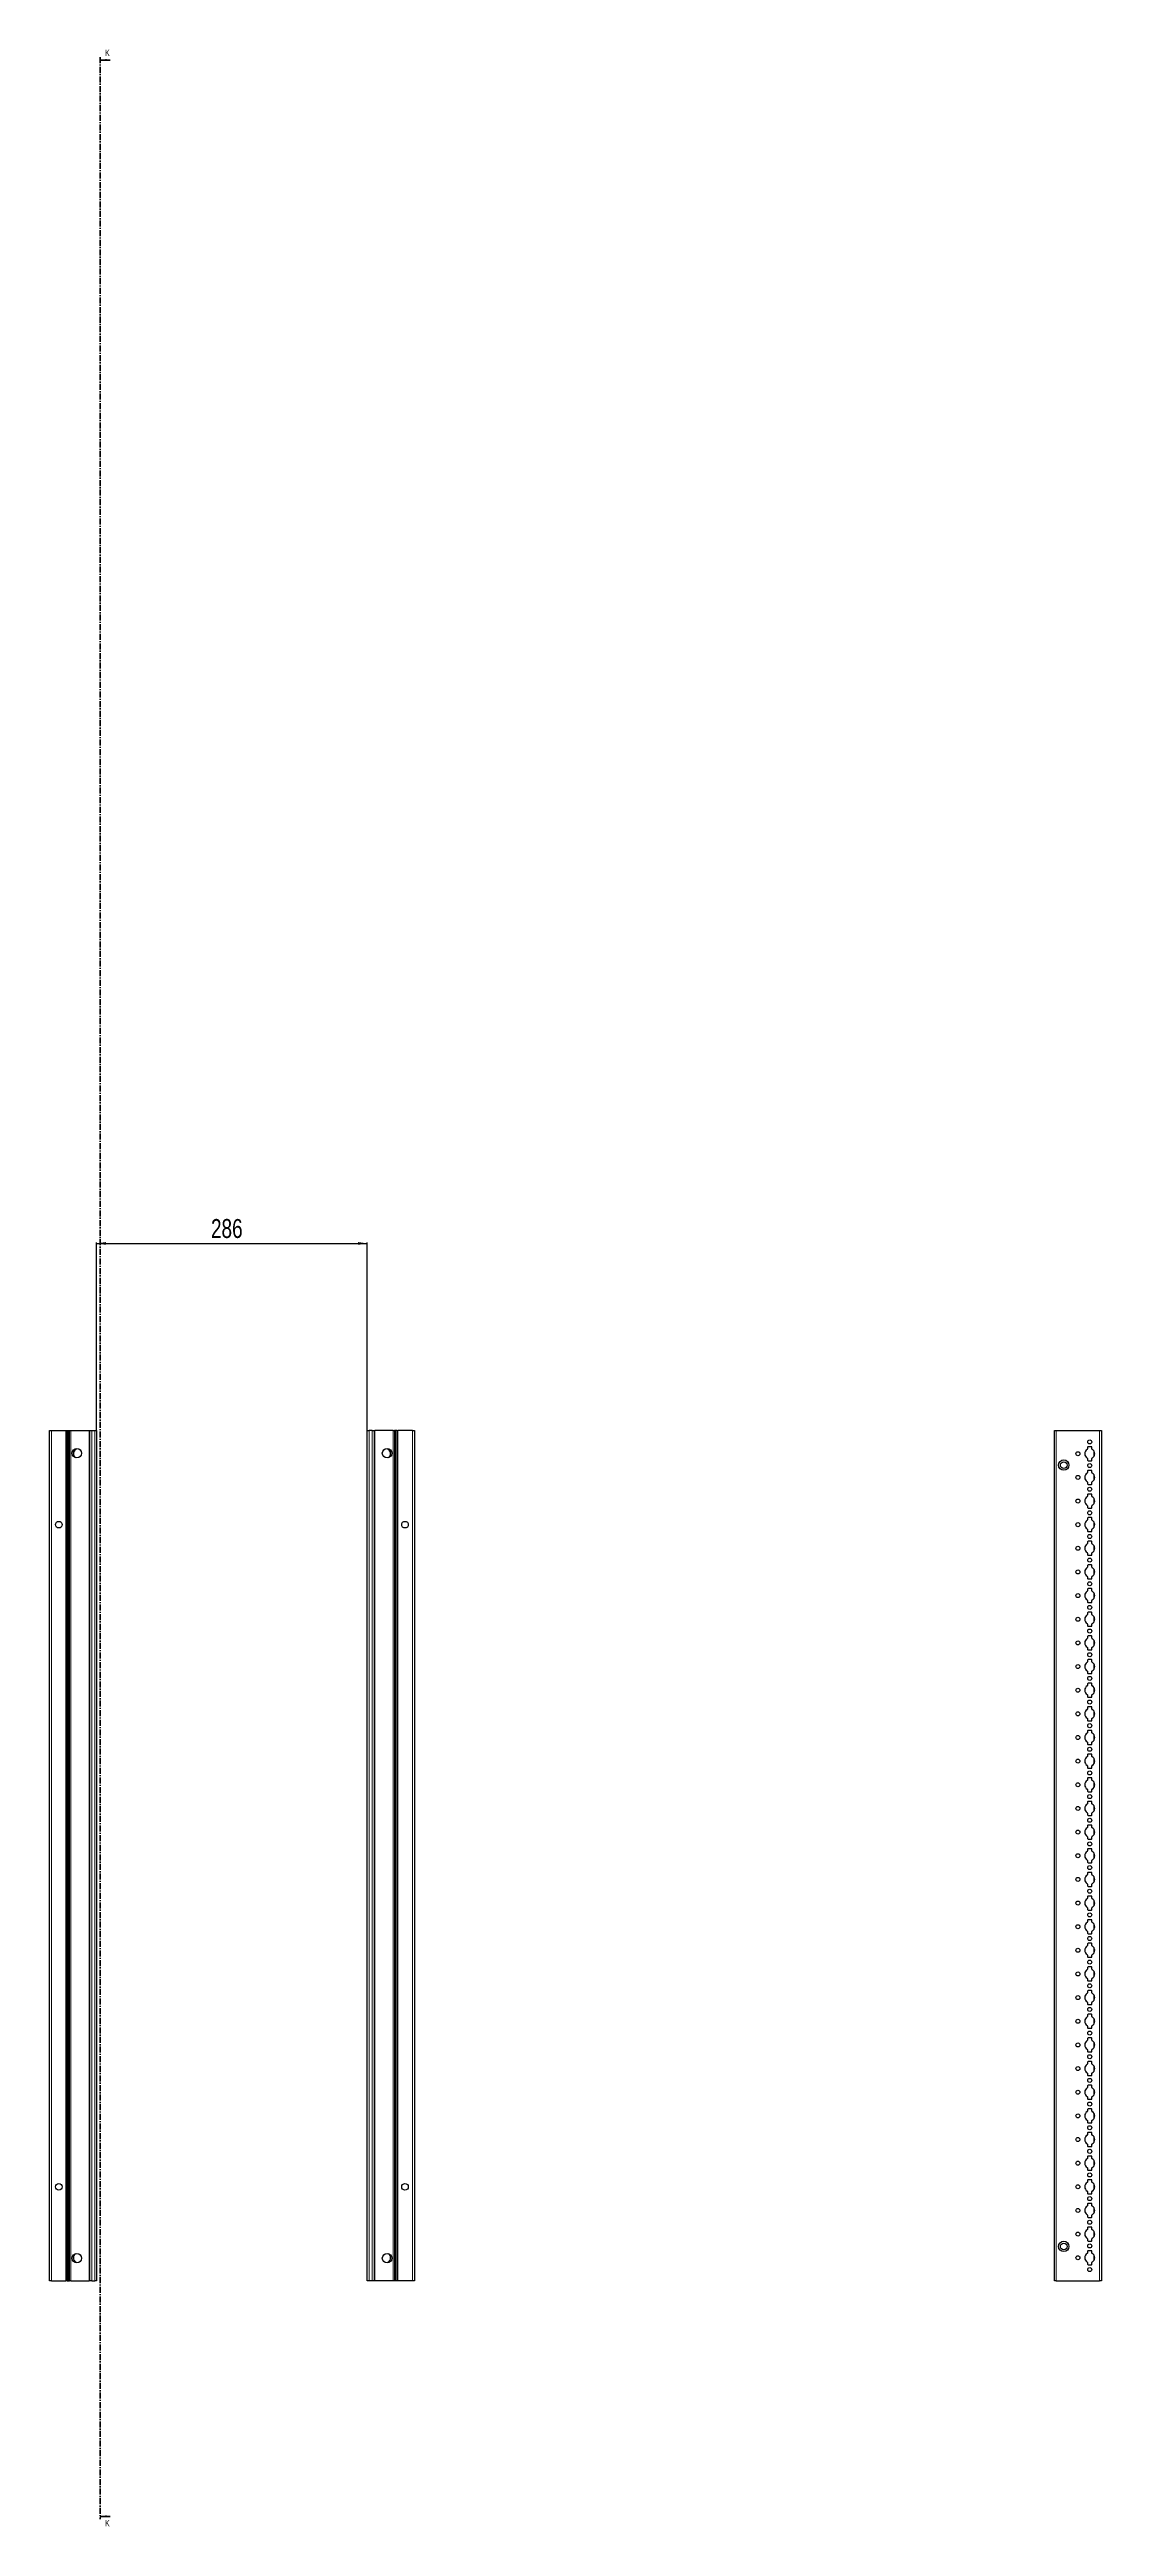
# Model space of a CAD drawing. Header units: millimetres. Extents: x -199 to 4801, y -1647 to 1507.
# Drawn here: x 2140 to 3252, y -1111 to 1507 of the extents above; entities that cross this region are included whole.
import ezdxf

# ---------------------------------------------------------------- set-up
doc = ezdxf.new("R2010")
doc.units = ezdxf.units.MM
doc.linetypes.add('CENTER', pattern=[10.16, 6.35, -1.27, 1.27, -1.27])
doc.layers.add('FORMAT', color=7, linetype='Continuous')
doc.styles.add('SLDTEXTSTYLE0', font='TXT', dxfattribs={"width": 0.75})
doc.dimstyles.new('SLDDIMSTYLE0', dxfattribs={"dimtxt": 20, "dimasz": 10, "dimexe": 0, "dimexo": 0.0625, "dimgap": 5, "dimtad": 2, "dimdec": 1, "dimrnd": 1e-09, "dimzin": 12, "dimdsep": 46, "dimtxsty": 'SLDTEXTSTYLE0', "dimsah": 1, "dimcen": 0.09, "dimadec": 0, "dimazin": 3, "dimtfac": 1, "dimtofl": 0, "dimtmove": 0, "dimatfit": 3, "dimfxl": 0, "dimfrac": 2, "dimtolj": 1, "dimtzin": 12, "dimarcsym": 0})

# ---------------------------------------------------------------- blocks, each defined once
blk = doc.blocks.new('_D_4')
at = {"layer": 'FORMAT'}
for p, q in [((2190, 47.2), (2190, 246)), ((2190, 245), (2476, 245)), ((2476, 47.2), (2476, 246))]:
    blk.add_line(p, q, dxfattribs=at)
for points in [[(2190, 245), (2200, 243.5), (2200, 246.5)], [(2476, 245), (2466, 246.5), (2466, 243.5)]]:
    blk.add_solid(points, dxfattribs=at)
at = {"layer": 'FORMAT', "insert": (2310.8, 270.8), "char_height": 20, "attachment_point": 1, "style": 'SLDTEXTSTYLE0'}
blk.add_mtext('286', dxfattribs=at)

msp = doc.modelspace()

# ---------------------------------------------------------------- linework, layer by layer
at = {"color": 7, "linetype": 'CENTER', "lineweight": 35}
msp.add_line((2193.73, 1499.09), (2193.73, -1103.67), dxfattribs=at)
at = {"color": 7, "linetype": 'Continuous', "lineweight": 35}
for p, q in [((2204.37, 1496.09), (2193.73, 1496.09)), ((2204.37, -1100.67), (2193.73, -1100.67))]:
    msp.add_line(p, q, dxfattribs=at)
at = {"color": 7, "linetype": 'Continuous', "lineweight": 25}
for p, q in [((2140.3, -851.79), (2140.3, 47.21)), ((2140.3, 47.21), (2142.3, 47.21)), ((2142.3, 47.21), (2157.65, 47.21)), ((2157.65, 47.21), (2158.3, 47.21)), ((2158.3, 23.46), (2158.3, 47.21)), ((2158.3, 47.21), (2158.88, 47.21)), ((2158.88, 47.21), (2160.09, 47.21)), ((2160.09, 47.21), (2160.09, -851.79)), ((2160.09, 47.21), (2160.12, 47.21)), ((2160.12, 47.21), (2160.12, -851.79)), ((2160.12, 47.21), (2161.33, 47.21)), ((2161.33, 47.21), (2162.74, 47.21)), ((2162.74, 47.21), (2182.15, 47.21)), ((2168.35, 27.73), (2168.35, 28.14)), ((2182.15, 47.21), (2182.8, 47.21)), ((2182.8, -851.79), (2182.8, 47.21)), ((2182.8, 47.21), (2184.8, 47.21)), ((2184.8, 47.21), (2188, 47.21)), ((2188, 47.21), (2190, 47.21)), ((2190, 47.21), (2190, -851.79)), ((2476, -851.79), (2476, 47.21)), ((2476, 47.21), (2478, 47.21)), ((2481.2, 47.21), (2478, 47.21)), ((2481.2, 47.21), (2483.2, 47.21)), ((2483.2, 47.21), (2483.2, -851.79)), ((2483.2, 47.21), (2483.85, 47.21)), ((2503.25, 47.21), (2483.85, 47.21)), ((2497.65, 28.14), (2497.65, 27.73)), ((2503.25, 47.21), (2504.66, 47.21)), ((2505.87, 47.21), (2504.66, 47.21)), ((2505.87, -851.79), (2505.87, 47.21)), ((2505.9, 47.21), (2505.87, 47.21)), ((2505.9, -851.79), (2505.9, 47.21)), ((2507.11, 47.21), (2505.9, 47.21)), ((2507.11, 47.21), (2507.7, 47.21)), ((2507.7, 47.21), (2507.7, 23.46)), ((2507.7, 47.21), (2508.35, 47.21)), ((2523.7, 47.21), (2508.35, 47.21)), ((2523.7, 47.21), (2525.7, 47.21)), ((2525.7, 47.21), (2525.7, -851.79)), ((3201.89, -851.79), (3201.89, 47.21)), ((3201.89, 47.21), (3203.89, 47.21)), ((3203.89, 47.21), (3249.59, 47.21)), ((3236.94, 29.61), (3236.94, 27.73)), ((3241.04, 30.11), (3237.44, 30.11)), ((3241.54, 27.73), (3241.54, 29.61)), ((3249.59, 47.21), (3251.59, 47.21)), ((3251.59, 47.21), (3251.59, -851.79)), ((2158.36, 23.35), (2158.3, 23.46)), ((2158.3, 23.46), (2158.3, 21.96)), ((2158.3, 21.96), (2158.36, 22.06)), ((2158.3, -26.54), (2158.3, 21.96)), ((2158.36, 22.06), (2158.36, 23.35)), ((2507.7, 23.46), (2507.63, 23.35)), ((2507.63, 23.35), (2507.63, 22.06)), ((2507.63, 22.06), (2507.7, 21.96)), ((2507.7, 21.96), (2507.7, 23.46)), ((2507.7, 21.96), (2507.7, -26.54)), ((3236.94, 17.68), (3236.94, 15.81)), ((3236.94, 4.61), (3236.94, 2.73)), ((3237.44, 15.31), (3241.04, 15.31)), ((3241.04, 5.11), (3237.44, 5.11)), ((3241.54, 15.81), (3241.54, 17.68)), ((3241.54, 2.73), (3241.54, 4.61)), ((3236.94, -7.32), (3236.94, -9.19)), ((3236.94, -20.39), (3236.94, -22.27)), ((3237.44, -9.69), (3241.04, -9.69)), ((3241.04, -19.89), (3237.44, -19.89)), ((3241.54, -9.19), (3241.54, -7.32)), ((3241.54, -22.27), (3241.54, -20.39)), ((2158.36, -26.65), (2158.3, -26.54)), ((2158.3, -26.54), (2158.3, -28.04)), ((2158.3, -28.04), (2158.36, -27.94)), ((2158.3, -76.54), (2158.3, -28.04)), ((2158.36, -27.94), (2158.36, -26.65)), ((2507.7, -26.54), (2507.63, -26.65)), ((2507.63, -26.65), (2507.63, -27.94)), ((2507.63, -27.94), (2507.7, -28.04)), ((2507.7, -28.04), (2507.7, -26.54)), ((2507.7, -28.04), (2507.7, -76.54)), ((3236.94, -32.32), (3236.94, -34.19)), ((3236.94, -45.39), (3236.94, -47.27)), ((3237.44, -34.69), (3241.04, -34.69)), ((3241.04, -44.89), (3237.44, -44.89)), ((3241.54, -34.19), (3241.54, -32.32)), ((3241.54, -47.27), (3241.54, -45.39)), ((2158.36, -76.65), (2158.3, -76.54)), ((2158.3, -76.54), (2158.3, -78.04)), ((2158.3, -78.04), (2158.36, -77.94)), ((2158.3, -126.54), (2158.3, -78.04)), ((2158.36, -77.94), (2158.36, -76.65)), ((2507.7, -76.54), (2507.63, -76.65)), ((2507.63, -76.65), (2507.63, -77.94)), ((2507.63, -77.94), (2507.7, -78.04)), ((2507.7, -78.04), (2507.7, -76.54)), ((2507.7, -78.04), (2507.7, -126.54)), ((3236.94, -57.32), (3236.94, -59.19)), ((3236.94, -70.39), (3236.94, -72.27)), ((3237.44, -59.69), (3241.04, -59.69)), ((3241.04, -69.89), (3237.44, -69.89)), ((3241.54, -59.19), (3241.54, -57.32)), ((3241.54, -72.27), (3241.54, -70.39)), ((3236.94, -82.32), (3236.94, -84.19)), ((3236.94, -95.39), (3236.94, -97.27)), ((3237.44, -84.69), (3241.04, -84.69)), ((3241.04, -94.89), (3237.44, -94.89)), ((3241.54, -84.19), (3241.54, -82.32)), ((3241.54, -97.27), (3241.54, -95.39)), ((2158.36, -126.65), (2158.3, -126.54)), ((2158.3, -126.54), (2158.3, -128.04)), ((2158.3, -128.04), (2158.36, -127.94)), ((2158.3, -176.54), (2158.3, -128.04)), ((2158.36, -127.94), (2158.36, -126.65)), ((2507.7, -126.54), (2507.63, -126.65)), ((2507.63, -126.65), (2507.63, -127.94)), ((2507.63, -127.94), (2507.7, -128.04)), ((2507.7, -128.04), (2507.7, -126.54)), ((2507.7, -128.04), (2507.7, -176.54)), ((3236.94, -107.32), (3236.94, -109.19)), ((3236.94, -120.39), (3236.94, -122.27)), ((3237.44, -109.69), (3241.04, -109.69)), ((3241.04, -119.89), (3237.44, -119.89)), ((3241.54, -109.19), (3241.54, -107.32)), ((3241.54, -122.27), (3241.54, -120.39)), ((3236.94, -132.32), (3236.94, -134.19)), ((3236.94, -145.39), (3236.94, -147.27)), ((3237.44, -134.69), (3241.04, -134.69)), ((3241.04, -144.89), (3237.44, -144.89)), ((3241.54, -134.19), (3241.54, -132.32)), ((3241.54, -147.27), (3241.54, -145.39)), ((2158.36, -176.65), (2158.3, -176.54)), ((2158.3, -176.54), (2158.3, -178.04)), ((2158.3, -178.04), (2158.36, -177.94)), ((2158.3, -226.54), (2158.3, -178.04)), ((2158.36, -177.94), (2158.36, -176.65)), ((2507.7, -176.54), (2507.63, -176.65)), ((2507.63, -176.65), (2507.63, -177.94)), ((2507.63, -177.94), (2507.7, -178.04)), ((2507.7, -178.04), (2507.7, -176.54)), ((2507.7, -178.04), (2507.7, -226.54)), ((3236.94, -157.32), (3236.94, -159.19)), ((3236.94, -170.39), (3236.94, -172.27)), ((3236.94, -182.32), (3236.94, -184.19)), ((3237.44, -159.69), (3241.04, -159.69)), ((3241.04, -169.89), (3237.44, -169.89)), ((3241.54, -159.19), (3241.54, -157.32)), ((3241.54, -172.27), (3241.54, -170.39)), ((3241.54, -184.19), (3241.54, -182.32)), ((3236.94, -195.39), (3236.94, -197.27)), ((3236.94, -207.32), (3236.94, -209.19)), ((3237.44, -184.69), (3241.04, -184.69)), ((3241.04, -194.89), (3237.44, -194.89)), ((3241.54, -197.27), (3241.54, -195.39)), ((3241.54, -209.19), (3241.54, -207.32)), ((2158.36, -226.65), (2158.3, -226.54)), ((2158.3, -226.54), (2158.3, -228.04)), ((2158.3, -228.04), (2158.36, -227.94)), ((2158.3, -276.54), (2158.3, -228.04)), ((2158.36, -227.94), (2158.36, -226.65)), ((2507.7, -226.54), (2507.63, -226.65)), ((2507.63, -226.65), (2507.63, -227.94)), ((2507.63, -227.94), (2507.7, -228.04)), ((2507.7, -228.04), (2507.7, -226.54)), ((2507.7, -228.04), (2507.7, -276.54)), ((3236.94, -220.39), (3236.94, -222.27)), ((3236.94, -232.32), (3236.94, -234.19)), ((3237.44, -209.69), (3241.04, -209.69)), ((3241.04, -219.89), (3237.44, -219.89)), ((3237.44, -234.69), (3241.04, -234.69)), ((3241.54, -222.27), (3241.54, -220.39)), ((3241.54, -234.19), (3241.54, -232.32)), ((3236.94, -245.39), (3236.94, -247.27)), ((3236.94, -257.32), (3236.94, -259.19)), ((3241.04, -244.89), (3237.44, -244.89)), ((3237.44, -259.69), (3241.04, -259.69)), ((3241.54, -247.27), (3241.54, -245.39)), ((3241.54, -259.19), (3241.54, -257.32)), ((2158.36, -276.65), (2158.3, -276.54)), ((2158.3, -276.54), (2158.3, -278.04)), ((2158.3, -278.04), (2158.36, -277.94)), ((2158.3, -326.54), (2158.3, -278.04)), ((2158.36, -277.94), (2158.36, -276.65)), ((2507.7, -276.54), (2507.63, -276.65)), ((2507.63, -276.65), (2507.63, -277.94)), ((2507.63, -277.94), (2507.7, -278.04)), ((2507.7, -278.04), (2507.7, -276.54)), ((2507.7, -278.04), (2507.7, -326.54)), ((3236.94, -270.39), (3236.94, -272.27)), ((3236.94, -282.32), (3236.94, -284.19)), ((3241.04, -269.89), (3237.44, -269.89)), ((3237.44, -284.69), (3241.04, -284.69)), ((3241.54, -272.27), (3241.54, -270.39)), ((3241.54, -284.19), (3241.54, -282.32)), ((3236.94, -295.39), (3236.94, -297.27)), ((3236.94, -307.32), (3236.94, -309.19)), ((3241.04, -294.89), (3237.44, -294.89)), ((3237.44, -309.69), (3241.04, -309.69)), ((3241.54, -297.27), (3241.54, -295.39)), ((3241.54, -309.19), (3241.54, -307.32)), ((2158.36, -326.65), (2158.3, -326.54)), ((2158.3, -326.54), (2158.3, -328.04)), ((2158.3, -328.04), (2158.36, -327.94)), ((2158.3, -376.54), (2158.3, -328.04)), ((2158.36, -327.94), (2158.36, -326.65)), ((2507.7, -326.54), (2507.63, -326.65)), ((2507.63, -326.65), (2507.63, -327.94)), ((2507.63, -327.94), (2507.7, -328.04)), ((2507.7, -328.04), (2507.7, -326.54)), ((2507.7, -328.04), (2507.7, -376.54)), ((3236.94, -320.39), (3236.94, -322.27)), ((3236.94, -332.32), (3236.94, -334.19)), ((3241.04, -319.89), (3237.44, -319.89)), ((3237.44, -334.69), (3241.04, -334.69)), ((3241.54, -322.27), (3241.54, -320.39)), ((3241.54, -334.19), (3241.54, -332.32)), ((3236.94, -345.39), (3236.94, -347.27)), ((3236.94, -357.32), (3236.94, -359.19)), ((3241.04, -344.89), (3237.44, -344.89)), ((3237.44, -359.69), (3241.04, -359.69)), ((3241.54, -347.27), (3241.54, -345.39)), ((3241.54, -359.19), (3241.54, -357.32)), ((2158.36, -376.65), (2158.3, -376.54)), ((2158.3, -376.54), (2158.3, -378.04)), ((2158.3, -378.04), (2158.36, -377.94)), ((2158.3, -426.54), (2158.3, -378.04)), ((2158.36, -377.94), (2158.36, -376.65)), ((2507.7, -376.54), (2507.63, -376.65)), ((2507.63, -376.65), (2507.63, -377.94)), ((2507.63, -377.94), (2507.7, -378.04)), ((2507.7, -378.04), (2507.7, -376.54)), ((2507.7, -378.04), (2507.7, -426.54)), ((3236.94, -370.39), (3236.94, -372.27)), ((3236.94, -382.32), (3236.94, -384.19)), ((3241.04, -369.89), (3237.44, -369.89)), ((3237.44, -384.69), (3241.04, -384.69)), ((3241.54, -372.27), (3241.54, -370.39)), ((3241.54, -384.19), (3241.54, -382.32)), ((3236.94, -395.39), (3236.94, -397.27)), ((3236.94, -407.32), (3236.94, -409.19)), ((3241.04, -394.89), (3237.44, -394.89)), ((3237.44, -409.69), (3241.04, -409.69)), ((3241.54, -397.27), (3241.54, -395.39)), ((3241.54, -409.19), (3241.54, -407.32)), ((2158.36, -426.65), (2158.3, -426.54)), ((2158.3, -426.54), (2158.3, -428.04)), ((2158.3, -428.04), (2158.36, -427.94)), ((2158.3, -476.54), (2158.3, -428.04)), ((2158.36, -427.94), (2158.36, -426.65)), ((2507.7, -426.54), (2507.63, -426.65)), ((2507.63, -426.65), (2507.63, -427.94)), ((2507.63, -427.94), (2507.7, -428.04)), ((2507.7, -428.04), (2507.7, -426.54)), ((2507.7, -428.04), (2507.7, -476.54)), ((3236.94, -420.39), (3236.94, -422.27)), ((3236.94, -432.32), (3236.94, -434.19)), ((3241.04, -419.89), (3237.44, -419.89)), ((3237.44, -434.69), (3241.04, -434.69)), ((3241.04, -444.89), (3237.44, -444.89)), ((3241.54, -422.27), (3241.54, -420.39)), ((3241.54, -434.19), (3241.54, -432.32)), ((3236.94, -445.39), (3236.94, -447.27)), ((3236.94, -457.32), (3236.94, -459.19)), ((3236.94, -470.39), (3236.94, -472.27)), ((3237.44, -459.69), (3241.04, -459.69)), ((3241.04, -469.89), (3237.44, -469.89)), ((3241.54, -447.27), (3241.54, -445.39)), ((3241.54, -459.19), (3241.54, -457.32)), ((3241.54, -472.27), (3241.54, -470.39)), ((2158.36, -476.65), (2158.3, -476.54)), ((2158.3, -476.54), (2158.3, -478.04)), ((2158.3, -478.04), (2158.36, -477.94)), ((2158.3, -526.54), (2158.3, -478.04)), ((2158.36, -477.94), (2158.36, -476.65)), ((2507.7, -476.54), (2507.63, -476.65)), ((2507.63, -476.65), (2507.63, -477.94)), ((2507.63, -477.94), (2507.7, -478.04)), ((2507.7, -478.04), (2507.7, -476.54)), ((2507.7, -478.04), (2507.7, -526.54)), ((3236.94, -482.32), (3236.94, -484.19)), ((3236.94, -495.39), (3236.94, -497.27)), ((3237.44, -484.69), (3241.04, -484.69)), ((3241.04, -494.89), (3237.44, -494.89)), ((3241.54, -484.19), (3241.54, -482.32)), ((3241.54, -497.27), (3241.54, -495.39)), ((3236.94, -507.32), (3236.94, -509.19)), ((3236.94, -520.39), (3236.94, -522.27)), ((3237.44, -509.69), (3241.04, -509.69)), ((3241.04, -519.89), (3237.44, -519.89)), ((3241.54, -509.19), (3241.54, -507.32)), ((3241.54, -522.27), (3241.54, -520.39)), ((2158.36, -526.65), (2158.3, -526.54)), ((2158.3, -526.54), (2158.3, -528.04)), ((2158.3, -528.04), (2158.36, -527.94)), ((2158.3, -576.54), (2158.3, -528.04)), ((2158.36, -527.94), (2158.36, -526.65)), ((2507.7, -526.54), (2507.63, -526.65)), ((2507.63, -526.65), (2507.63, -527.94)), ((2507.63, -527.94), (2507.7, -528.04)), ((2507.7, -528.04), (2507.7, -526.54)), ((2507.7, -528.04), (2507.7, -576.54)), ((3236.94, -532.32), (3236.94, -534.19)), ((3236.94, -545.39), (3236.94, -547.27)), ((3237.44, -534.69), (3241.04, -534.69)), ((3241.04, -544.89), (3237.44, -544.89)), ((3241.54, -534.19), (3241.54, -532.32)), ((3241.54, -547.27), (3241.54, -545.39)), ((3236.94, -557.32), (3236.94, -559.19)), ((3236.94, -570.39), (3236.94, -572.27)), ((3237.44, -559.69), (3241.04, -559.69)), ((3241.04, -569.89), (3237.44, -569.89)), ((3241.54, -559.19), (3241.54, -557.32)), ((3241.54, -572.27), (3241.54, -570.39)), ((2158.36, -576.65), (2158.3, -576.54)), ((2158.3, -576.54), (2158.3, -578.04)), ((2158.3, -578.04), (2158.36, -577.94)), ((2158.3, -626.54), (2158.3, -578.04)), ((2158.36, -577.94), (2158.36, -576.65)), ((2507.7, -576.54), (2507.63, -576.65)), ((2507.63, -576.65), (2507.63, -577.94)), ((2507.63, -577.94), (2507.7, -578.04)), ((2507.7, -578.04), (2507.7, -576.54)), ((2507.7, -578.04), (2507.7, -626.54)), ((3236.94, -582.32), (3236.94, -584.19)), ((3236.94, -595.39), (3236.94, -597.27)), ((3237.44, -584.69), (3241.04, -584.69)), ((3241.04, -594.89), (3237.44, -594.89)), ((3241.54, -584.19), (3241.54, -582.32)), ((3241.54, -597.27), (3241.54, -595.39)), ((2158.36, -626.65), (2158.3, -626.54)), ((2158.3, -626.54), (2158.3, -628.04)), ((2158.3, -628.04), (2158.36, -627.94)), ((2158.3, -676.54), (2158.3, -628.04)), ((2158.36, -627.94), (2158.36, -626.65)), ((2507.7, -626.54), (2507.63, -626.65)), ((2507.63, -626.65), (2507.63, -627.94)), ((2507.63, -627.94), (2507.7, -628.04)), ((2507.7, -628.04), (2507.7, -626.54)), ((2507.7, -628.04), (2507.7, -676.54)), ((3236.94, -607.32), (3236.94, -609.19)), ((3236.94, -620.39), (3236.94, -622.27)), ((3237.44, -609.69), (3241.04, -609.69)), ((3241.04, -619.89), (3237.44, -619.89)), ((3241.54, -609.19), (3241.54, -607.32)), ((3241.54, -622.27), (3241.54, -620.39)), ((3236.94, -632.32), (3236.94, -634.19)), ((3236.94, -645.39), (3236.94, -647.27)), ((3237.44, -634.69), (3241.04, -634.69)), ((3241.04, -644.89), (3237.44, -644.89)), ((3241.54, -634.19), (3241.54, -632.32)), ((3241.54, -647.27), (3241.54, -645.39)), ((2158.36, -676.65), (2158.3, -676.54)), ((2158.3, -676.54), (2158.3, -678.04)), ((2158.3, -678.04), (2158.36, -677.94)), ((2158.3, -726.54), (2158.3, -678.04)), ((2158.36, -677.94), (2158.36, -676.65)), ((2507.7, -676.54), (2507.63, -676.65)), ((2507.63, -676.65), (2507.63, -677.94)), ((2507.63, -677.94), (2507.7, -678.04)), ((2507.7, -678.04), (2507.7, -676.54)), ((2507.7, -678.04), (2507.7, -726.54)), ((3236.94, -657.32), (3236.94, -659.19)), ((3236.94, -670.39), (3236.94, -672.27)), ((3237.44, -659.69), (3241.04, -659.69)), ((3241.04, -669.89), (3237.44, -669.89)), ((3241.54, -659.19), (3241.54, -657.32)), ((3241.54, -672.27), (3241.54, -670.39)), ((3236.94, -682.32), (3236.94, -684.19)), ((3236.94, -695.39), (3236.94, -697.27)), ((3237.44, -684.69), (3241.04, -684.69)), ((3241.04, -694.89), (3237.44, -694.89)), ((3241.54, -684.19), (3241.54, -682.32)), ((3241.54, -697.27), (3241.54, -695.39)), ((2158.36, -726.65), (2158.3, -726.54)), ((2158.3, -726.54), (2158.3, -728.04)), ((2158.3, -728.04), (2158.36, -727.94)), ((2158.3, -776.54), (2158.3, -728.04)), ((2158.36, -727.94), (2158.36, -726.65)), ((2507.7, -726.54), (2507.63, -726.65)), ((2507.63, -726.65), (2507.63, -727.94)), ((2507.63, -727.94), (2507.7, -728.04)), ((2507.7, -728.04), (2507.7, -726.54)), ((2507.7, -728.04), (2507.7, -776.54)), ((3236.94, -707.32), (3236.94, -709.19)), ((3236.94, -720.39), (3236.94, -722.27)), ((3236.94, -732.32), (3236.94, -734.19)), ((3237.44, -709.69), (3241.04, -709.69)), ((3241.04, -719.89), (3237.44, -719.89)), ((3241.54, -709.19), (3241.54, -707.32)), ((3241.54, -722.27), (3241.54, -720.39)), ((3241.54, -734.19), (3241.54, -732.32)), ((3236.94, -745.39), (3236.94, -747.27)), ((3236.94, -757.32), (3236.94, -759.19)), ((3237.44, -734.69), (3241.04, -734.69)), ((3241.04, -744.89), (3237.44, -744.89)), ((3241.54, -747.27), (3241.54, -745.39)), ((3241.54, -759.19), (3241.54, -757.32)), ((2158.36, -776.65), (2158.3, -776.54)), ((2158.3, -776.54), (2158.3, -778.04)), ((2158.3, -778.04), (2158.36, -777.94)), ((2158.3, -826.54), (2158.3, -778.04)), ((2158.36, -777.94), (2158.36, -776.65)), ((2507.7, -776.54), (2507.63, -776.65)), ((2507.63, -776.65), (2507.63, -777.94)), ((2507.63, -777.94), (2507.7, -778.04)), ((2507.7, -778.04), (2507.7, -776.54)), ((2507.7, -778.04), (2507.7, -826.54)), ((3236.94, -770.39), (3236.94, -772.27)), ((3236.94, -782.32), (3236.94, -784.19)), ((3237.44, -759.69), (3241.04, -759.69)), ((3241.04, -769.89), (3237.44, -769.89)), ((3237.44, -784.69), (3241.04, -784.69)), ((3241.54, -772.27), (3241.54, -770.39)), ((3241.54, -784.19), (3241.54, -782.32)), ((3236.94, -795.39), (3236.94, -797.27)), ((3236.94, -807.32), (3236.94, -809.19)), ((3241.04, -794.89), (3237.44, -794.89)), ((3237.44, -809.69), (3241.04, -809.69)), ((3241.54, -797.27), (3241.54, -795.39)), ((3241.54, -809.19), (3241.54, -807.32)), ((2158.36, -826.65), (2158.3, -826.54)), ((2158.3, -826.54), (2158.3, -828.04)), ((2158.3, -828.04), (2158.36, -827.94)), ((2158.3, -851.79), (2158.3, -828.04)), ((2158.36, -827.94), (2158.36, -826.65)), ((2168.35, -832.73), (2168.35, -832.32)), ((2497.65, -832.32), (2497.65, -832.73)), ((2507.7, -826.54), (2507.63, -826.65)), ((2507.63, -826.65), (2507.63, -827.94)), ((2507.63, -827.94), (2507.7, -828.04)), ((2507.7, -828.04), (2507.7, -826.54)), ((2507.7, -828.04), (2507.7, -851.79)), ((3236.94, -820.39), (3236.94, -822.27)), ((3236.94, -832.32), (3236.94, -834.19)), ((3241.04, -819.89), (3237.44, -819.89)), ((3237.44, -834.69), (3241.04, -834.69)), ((3241.54, -822.27), (3241.54, -820.39)), ((3241.54, -834.19), (3241.54, -832.32)), ((2142.3, -851.79), (2140.3, -851.79)), ((2142.3, -851.79), (2157.65, -851.79)), ((2158.3, -851.79), (2157.65, -851.79)), ((2158.88, -851.79), (2158.3, -851.79)), ((2158.88, -851.79), (2160.09, -851.79)), ((2160.09, -851.79), (2160.12, -851.79)), ((2160.12, -851.79), (2161.33, -851.79)), ((2162.74, -851.79), (2161.33, -851.79)), ((2162.74, -851.79), (2182.15, -851.79)), ((2182.8, -851.79), (2182.15, -851.79)), ((2184.8, -851.79), (2182.8, -851.79)), ((2184.8, -851.79), (2188, -851.79)), ((2190, -851.79), (2188, -851.79)), ((2478, -851.79), (2476, -851.79)), ((2481.2, -851.79), (2478, -851.79)), ((2483.2, -851.79), (2481.2, -851.79)), ((2483.85, -851.79), (2483.2, -851.79)), ((2503.25, -851.79), (2483.85, -851.79)), ((2504.66, -851.79), (2503.25, -851.79)), ((2505.87, -851.79), (2504.66, -851.79)), ((2505.9, -851.79), (2505.87, -851.79)), ((2507.11, -851.79), (2505.9, -851.79)), ((2507.7, -851.79), (2507.11, -851.79)), ((2508.35, -851.79), (2507.7, -851.79)), ((2523.7, -851.79), (2508.35, -851.79)), ((2525.7, -851.79), (2523.7, -851.79)), ((3203.89, -851.79), (3201.89, -851.79)), ((3203.89, -851.79), (3249.59, -851.79)), ((3251.59, -851.79), (3249.59, -851.79))]:
    msp.add_line(p, q, dxfattribs=at)
at = {"color": 8, "linetype": 'Continuous', "lineweight": 18}
for p, q in [((2142.3, 47.21), (2142.3, -851.79)), ((2157.65, -851.79), (2157.65, 47.21)), ((2158.88, 47.21), (2158.88, -851.79)), ((2161.33, -851.79), (2161.33, 47.21)), ((2162.74, 47.21), (2162.74, -851.79)), ((2182.15, -851.79), (2182.15, 47.21)), ((2184.8, 47.21), (2184.8, -851.79)), ((2188, -851.79), (2188, 47.21)), ((2478, 47.21), (2478, -851.79)), ((2481.2, -851.79), (2481.2, 47.21)), ((2483.85, 47.21), (2483.85, -851.79)), ((2503.25, -851.79), (2503.25, 47.21)), ((2504.66, 47.21), (2504.66, -851.79)), ((2507.11, -851.79), (2507.11, 47.21)), ((2508.35, 47.21), (2508.35, -851.79)), ((2523.7, -851.79), (2523.7, 47.21)), ((3203.89, 47.21), (3203.89, -851.79)), ((3249.59, -851.79), (3249.59, 47.21)), ((3243.74, 20), (3243.74, 25.41)), ((3243.74, -5), (3243.74, 0.41)), ((3243.74, -30), (3243.74, -24.59)), ((3243.74, -55), (3243.74, -49.59)), ((3243.74, -80), (3243.74, -74.59)), ((3243.74, -105), (3243.74, -99.59)), ((3243.74, -130), (3243.74, -124.59)), ((3243.74, -155), (3243.74, -149.59)), ((3243.74, -180), (3243.74, -174.59)), ((3243.74, -205), (3243.74, -199.59)), ((3243.74, -230), (3243.74, -224.59)), ((3243.74, -255), (3243.74, -249.59)), ((3243.74, -280), (3243.74, -274.59)), ((3243.74, -305), (3243.74, -299.59)), ((3243.74, -330), (3243.74, -324.59)), ((3243.74, -355), (3243.74, -349.59)), ((3243.74, -380), (3243.74, -374.59)), ((3243.74, -405), (3243.74, -399.59)), ((3243.74, -430), (3243.74, -424.59)), ((3243.74, -455), (3243.74, -449.59)), ((3243.74, -480), (3243.74, -474.59)), ((3243.74, -505), (3243.74, -499.59)), ((3243.74, -530), (3243.74, -524.59)), ((3243.74, -555), (3243.74, -549.59)), ((3243.74, -580), (3243.74, -574.59)), ((3243.74, -605), (3243.74, -599.59)), ((3243.74, -630), (3243.74, -624.59)), ((3243.74, -655), (3243.74, -649.59)), ((3243.74, -680), (3243.74, -674.59)), ((3243.74, -705), (3243.74, -699.59)), ((3243.74, -730), (3243.74, -724.59)), ((3243.74, -755), (3243.74, -749.59)), ((3243.74, -780), (3243.74, -774.59)), ((3243.74, -805), (3243.74, -799.59)), ((3243.74, -830), (3243.74, -824.59))]:
    msp.add_line(p, q, dxfattribs=at)
at = {"color": 7, "linetype": 'Continuous', "lineweight": 25}
for centre, radius in [((2169.15, 23.21), 5), ((2496.85, 23.21), 5), ((3239.24, 35.21), 2.12), ((3211.74, 10.71), 5.5), ((3211.74, 10.71), 3.5), ((3226.74, 22.71), 2.12), ((3239.24, 10.21), 2.12), ((3226.74, -2.29), 2.12), ((3226.74, -27.29), 2.12), ((3239.24, -14.79), 2.12), ((2150.2, -52.29), 3.5), ((2515.8, -52.29), 3.5), ((3226.74, -52.29), 2.12), ((3239.24, -39.79), 2.12), ((3226.74, -77.29), 2.12), ((3239.24, -64.79), 2.12), ((3226.74, -102.29), 2.12), ((3239.24, -89.79), 2.12), ((3226.74, -127.29), 2.12), ((3239.24, -114.79), 2.12), ((3226.74, -152.29), 2.12), ((3239.24, -139.79), 2.12), ((3226.74, -177.29), 2.12), ((3239.24, -164.79), 2.12), ((3226.74, -202.29), 2.12), ((3239.24, -189.79), 2.12), ((3226.74, -227.29), 2.12), ((3239.24, -214.79), 2.12), ((3226.74, -252.29), 2.12), ((3239.24, -239.79), 2.12), ((3226.74, -277.29), 2.12), ((3239.24, -264.79), 2.12), ((3239.24, -289.79), 2.12), ((3226.74, -302.29), 2.12), ((3239.24, -314.79), 2.12), ((3226.74, -327.29), 2.12), ((3239.24, -339.79), 2.12), ((3226.74, -352.29), 2.12), ((3239.24, -364.79), 2.12), ((3226.74, -377.29), 2.12), ((3239.24, -389.79), 2.12), ((3226.74, -402.29), 2.12), ((3239.24, -414.79), 2.12), ((3226.74, -427.29), 2.12), ((3239.24, -439.79), 2.12), ((3226.74, -452.29), 2.12), ((3239.24, -464.79), 2.12), ((3226.74, -477.29), 2.12), ((3239.24, -489.79), 2.12), ((3226.74, -502.29), 2.12), ((3239.24, -514.79), 2.12), ((3226.74, -527.29), 2.12), ((3239.24, -539.79), 2.12), ((3226.74, -552.29), 2.12), ((3226.74, -577.29), 2.12), ((3239.24, -564.79), 2.12), ((3226.74, -602.29), 2.12), ((3239.24, -589.79), 2.12), ((3226.74, -627.29), 2.12), ((3239.24, -614.79), 2.12), ((3226.74, -652.29), 2.12), ((3239.24, -639.79), 2.12), ((3226.74, -677.29), 2.12), ((3239.24, -664.79), 2.12), ((3226.74, -702.29), 2.12), ((3239.24, -689.79), 2.12), ((3226.74, -727.29), 2.12), ((3239.24, -714.79), 2.12), ((2150.2, -752.29), 3.5), ((2515.8, -752.29), 3.5), ((3226.74, -752.29), 2.12), ((3239.24, -739.79), 2.12), ((3226.74, -777.29), 2.12), ((3239.24, -764.79), 2.12), ((3211.74, -815.29), 5.5), ((3226.74, -802.29), 2.12), ((3239.24, -789.79), 2.12), ((2169.15, -827.79), 5), ((2496.85, -827.79), 5), ((3211.74, -815.29), 3.5), ((3226.74, -827.29), 2.12), ((3239.24, -814.79), 2.12), ((3239.24, -839.79), 2.12)]:
    msp.add_circle(centre, radius, dxfattribs=at)
for centre, radius, start, end in [((2170.65, 22.71), 5.25, 119.14074, 233.81086), ((2167.85, 27.73), 0.5, 299.14074, 0), ((2498.15, 27.73), 0.5, 180, 240.85926), ((2495.35, 22.71), 5.25, 306.18913, 60.85926), ((3239.24, 22.71), 5.25, 119.14074, 240.85926), ((3236.44, 27.73), 0.5, 299.14074, 0), ((3237.44, 29.61), 0.5, 90, 180), ((3241.04, 29.61), 0.5, 0, 90), ((3242.04, 27.73), 0.5, 180, 240.85926), ((3239.24, 22.71), 5.25, 299.14074, 60.85926), ((3239.24, -2.29), 5.25, 119.14074, 240.85926), ((3236.44, 17.68), 0.5, 0, 60.85926), ((3236.44, 2.73), 0.5, 299.14074, 0), ((3237.44, 15.81), 0.5, 180, 270), ((3237.44, 4.61), 0.5, 90, 180), ((3241.04, 15.81), 0.5, 270, 0), ((3241.04, 4.61), 0.5, 0, 90), ((3242.04, 17.68), 0.5, 119.14074, 180), ((3242.04, 2.73), 0.5, 180, 240.85926), ((3239.24, -2.29), 5.25, 299.14074, 60.85926), ((3239.24, -27.29), 5.25, 119.14074, 240.85926), ((3236.44, -7.32), 0.5, 0, 60.85926), ((3236.44, -22.27), 0.5, 299.14074, 0), ((3237.44, -9.19), 0.5, 180, 270), ((3237.44, -20.39), 0.5, 90, 180), ((3241.04, -9.19), 0.5, 270, 0), ((3241.04, -20.39), 0.5, 0, 90), ((3242.04, -7.32), 0.5, 119.14074, 180), ((3242.04, -22.27), 0.5, 180, 240.85926), ((3239.24, -27.29), 5.25, 299.14074, 60.85926), ((3239.24, -52.29), 5.25, 119.14074, 240.85926), ((3236.44, -32.32), 0.5, 0, 60.85926), ((3236.44, -47.27), 0.5, 299.14074, 0), ((3237.44, -34.19), 0.5, 180, 270), ((3237.44, -45.39), 0.5, 90, 180), ((3241.04, -34.19), 0.5, 270, 0), ((3241.04, -45.39), 0.5, 0, 90), ((3242.04, -32.32), 0.5, 119.14074, 180), ((3242.04, -47.27), 0.5, 180, 240.85926), ((3239.24, -52.29), 5.25, 299.14074, 60.85926), ((3239.24, -77.29), 5.25, 119.14074, 240.85926), ((3236.44, -57.32), 0.5, 0, 60.85926), ((3236.44, -72.27), 0.5, 299.14074, 0), ((3237.44, -59.19), 0.5, 180, 270), ((3237.44, -70.39), 0.5, 90, 180), ((3241.04, -59.19), 0.5, 270, 0), ((3241.04, -70.39), 0.5, 0, 90), ((3242.04, -57.32), 0.5, 119.14074, 180), ((3242.04, -72.27), 0.5, 180, 240.85926), ((3239.24, -77.29), 5.25, 299.14074, 60.85926), ((3239.24, -102.29), 5.25, 119.14074, 240.85926), ((3236.44, -82.32), 0.5, 0, 60.85926), ((3236.44, -97.27), 0.5, 299.14074, 0), ((3237.44, -84.19), 0.5, 180, 270), ((3237.44, -95.39), 0.5, 90, 180), ((3241.04, -84.19), 0.5, 270, 0), ((3241.04, -95.39), 0.5, 0, 90), ((3242.04, -82.32), 0.5, 119.14074, 180), ((3242.04, -97.27), 0.5, 180, 240.85926), ((3239.24, -102.29), 5.25, 299.14074, 60.85926), ((3239.24, -127.29), 5.25, 119.14074, 240.85926), ((3236.44, -107.32), 0.5, 0, 60.85926), ((3236.44, -122.27), 0.5, 299.14074, 0), ((3237.44, -109.19), 0.5, 180, 270), ((3237.44, -120.39), 0.5, 90, 180), ((3241.04, -109.19), 0.5, 270, 0), ((3241.04, -120.39), 0.5, 0, 90), ((3242.04, -107.32), 0.5, 119.14074, 180), ((3242.04, -122.27), 0.5, 180, 240.85926), ((3239.24, -127.29), 5.25, 299.14074, 60.85926), ((3239.24, -152.29), 5.25, 119.14074, 240.85926), ((3236.44, -132.32), 0.5, 0, 60.85926), ((3236.44, -147.27), 0.5, 299.14074, 0), ((3236.44, -157.32), 0.5, 0, 60.85926), ((3237.44, -134.19), 0.5, 180, 270), ((3237.44, -145.39), 0.5, 90, 180), ((3241.04, -134.19), 0.5, 270, 0), ((3241.04, -145.39), 0.5, 0, 90), ((3242.04, -132.32), 0.5, 119.14074, 180), ((3242.04, -147.27), 0.5, 180, 240.85926), ((3242.04, -157.32), 0.5, 119.14074, 180), ((3239.24, -152.29), 5.25, 299.14074, 60.85926), ((3239.24, -177.29), 5.25, 119.14074, 240.85926), ((3236.44, -172.27), 0.5, 299.14074, 0), ((3236.44, -182.32), 0.5, 0, 60.85926), ((3237.44, -159.19), 0.5, 180, 270), ((3237.44, -170.39), 0.5, 90, 180), ((3241.04, -159.19), 0.5, 270, 0), ((3241.04, -170.39), 0.5, 0, 90), ((3242.04, -172.27), 0.5, 180, 240.85926), ((3242.04, -182.32), 0.5, 119.14074, 180), ((3239.24, -177.29), 5.25, 299.14074, 60.85926), ((3239.24, -202.29), 5.25, 119.14074, 240.85926), ((3236.44, -197.27), 0.5, 299.14074, 0), ((3236.44, -207.32), 0.5, 0, 60.85926), ((3237.44, -184.19), 0.5, 180, 270), ((3237.44, -195.39), 0.5, 90, 180), ((3237.44, -209.19), 0.5, 180, 270), ((3241.04, -184.19), 0.5, 270, 0), ((3241.04, -195.39), 0.5, 0, 90), ((3241.04, -209.19), 0.5, 270, 0), ((3242.04, -197.27), 0.5, 180, 240.85926), ((3242.04, -207.32), 0.5, 119.14074, 180), ((3239.24, -202.29), 5.25, 299.14074, 60.85926), ((3239.24, -227.29), 5.25, 119.14074, 240.85926), ((3236.44, -222.27), 0.5, 299.14074, 0), ((3236.44, -232.32), 0.5, 0, 60.85926), ((3237.44, -220.39), 0.5, 90, 180), ((3237.44, -234.19), 0.5, 180, 270), ((3241.04, -220.39), 0.5, 0, 90), ((3241.04, -234.19), 0.5, 270, 0), ((3242.04, -222.27), 0.5, 180, 240.85926), ((3242.04, -232.32), 0.5, 119.14074, 180), ((3239.24, -227.29), 5.25, 299.14074, 60.85926), ((3239.24, -252.29), 5.25, 119.14074, 240.85926), ((3236.44, -247.27), 0.5, 299.14074, 0), ((3236.44, -257.32), 0.5, 0, 60.85926), ((3237.44, -245.39), 0.5, 90, 180), ((3237.44, -259.19), 0.5, 180, 270), ((3241.04, -245.39), 0.5, 0, 90), ((3241.04, -259.19), 0.5, 270, 0), ((3242.04, -247.27), 0.5, 180, 240.85926), ((3242.04, -257.32), 0.5, 119.14074, 180), ((3239.24, -252.29), 5.25, 299.14074, 60.85926), ((3239.24, -277.29), 5.25, 119.14074, 240.85926), ((3236.44, -272.27), 0.5, 299.14074, 0), ((3236.44, -282.32), 0.5, 0, 60.85926), ((3237.44, -270.39), 0.5, 90, 180), ((3237.44, -284.19), 0.5, 180, 270), ((3241.04, -270.39), 0.5, 0, 90), ((3241.04, -284.19), 0.5, 270, 0), ((3242.04, -272.27), 0.5, 180, 240.85926), ((3242.04, -282.32), 0.5, 119.14074, 180), ((3239.24, -277.29), 5.25, 299.14074, 60.85926), ((3239.24, -302.29), 5.25, 119.14074, 240.85926), ((3236.44, -297.27), 0.5, 299.14074, 0), ((3236.44, -307.32), 0.5, 0, 60.85926), ((3237.44, -295.39), 0.5, 90, 180), ((3237.44, -309.19), 0.5, 180, 270), ((3241.04, -295.39), 0.5, 0, 90), ((3241.04, -309.19), 0.5, 270, 0), ((3242.04, -297.27), 0.5, 180, 240.85926), ((3242.04, -307.32), 0.5, 119.14074, 180), ((3239.24, -302.29), 5.25, 299.14074, 60.85926), ((3239.24, -327.29), 5.25, 119.14074, 240.85926), ((3236.44, -322.27), 0.5, 299.14074, 0), ((3236.44, -332.32), 0.5, 0, 60.85926), ((3237.44, -320.39), 0.5, 90, 180), ((3237.44, -334.19), 0.5, 180, 270), ((3241.04, -320.39), 0.5, 0, 90), ((3241.04, -334.19), 0.5, 270, 0), ((3242.04, -322.27), 0.5, 180, 240.85926), ((3242.04, -332.32), 0.5, 119.14074, 180), ((3239.24, -327.29), 5.25, 299.14074, 60.85926), ((3239.24, -352.29), 5.25, 119.14074, 240.85926), ((3236.44, -347.27), 0.5, 299.14074, 0), ((3236.44, -357.32), 0.5, 0, 60.85926), ((3237.44, -345.39), 0.5, 90, 180), ((3237.44, -359.19), 0.5, 180, 270), ((3241.04, -345.39), 0.5, 0, 90), ((3241.04, -359.19), 0.5, 270, 0), ((3242.04, -347.27), 0.5, 180, 240.85926), ((3242.04, -357.32), 0.5, 119.14074, 180), ((3239.24, -352.29), 5.25, 299.14074, 60.85926), ((3239.24, -377.29), 5.25, 119.14074, 240.85926), ((3236.44, -372.27), 0.5, 299.14074, 0), ((3236.44, -382.32), 0.5, 0, 60.85926), ((3237.44, -370.39), 0.5, 90, 180), ((3237.44, -384.19), 0.5, 180, 270), ((3241.04, -370.39), 0.5, 0, 90), ((3241.04, -384.19), 0.5, 270, 0), ((3242.04, -372.27), 0.5, 180, 240.85926), ((3242.04, -382.32), 0.5, 119.14074, 180), ((3239.24, -377.29), 5.25, 299.14074, 60.85926), ((3239.24, -402.29), 5.25, 119.14074, 240.85926), ((3236.44, -397.27), 0.5, 299.14074, 0), ((3236.44, -407.32), 0.5, 0, 60.85926), ((3237.44, -395.39), 0.5, 90, 180), ((3237.44, -409.19), 0.5, 180, 270), ((3241.04, -395.39), 0.5, 0, 90), ((3241.04, -409.19), 0.5, 270, 0), ((3242.04, -397.27), 0.5, 180, 240.85926), ((3242.04, -407.32), 0.5, 119.14074, 180), ((3239.24, -402.29), 5.25, 299.14074, 60.85926), ((3239.24, -427.29), 5.25, 119.14074, 240.85926), ((3236.44, -422.27), 0.5, 299.14074, 0), ((3236.44, -432.32), 0.5, 0, 60.85926), ((3237.44, -420.39), 0.5, 90, 180), ((3237.44, -434.19), 0.5, 180, 270), ((3237.44, -445.39), 0.5, 90, 180), ((3241.04, -420.39), 0.5, 0, 90), ((3241.04, -434.19), 0.5, 270, 0), ((3241.04, -445.39), 0.5, 0, 90), ((3242.04, -422.27), 0.5, 180, 240.85926), ((3242.04, -432.32), 0.5, 119.14074, 180), ((3239.24, -427.29), 5.25, 299.14074, 60.85926), ((3239.24, -452.29), 5.25, 119.14074, 240.85926), ((3236.44, -447.27), 0.5, 299.14074, 0), ((3236.44, -457.32), 0.5, 0, 60.85926), ((3237.44, -459.19), 0.5, 180, 270), ((3237.44, -470.39), 0.5, 90, 180), ((3241.04, -459.19), 0.5, 270, 0), ((3241.04, -470.39), 0.5, 0, 90), ((3242.04, -447.27), 0.5, 180, 240.85926), ((3242.04, -457.32), 0.5, 119.14074, 180), ((3239.24, -452.29), 5.25, 299.14074, 60.85926), ((3239.24, -477.29), 5.25, 119.14074, 240.85926), ((3236.44, -472.27), 0.5, 299.14074, 0), ((3236.44, -482.32), 0.5, 0, 60.85926), ((3236.44, -497.27), 0.5, 299.14074, 0), ((3237.44, -484.19), 0.5, 180, 270), ((3237.44, -495.39), 0.5, 90, 180), ((3241.04, -484.19), 0.5, 270, 0), ((3241.04, -495.39), 0.5, 0, 90), ((3242.04, -472.27), 0.5, 180, 240.85926), ((3242.04, -482.32), 0.5, 119.14074, 180), ((3242.04, -497.27), 0.5, 180, 240.85926), ((3239.24, -477.29), 5.25, 299.14074, 60.85926), ((3239.24, -502.29), 5.25, 119.14074, 240.85926), ((3239.24, -527.29), 5.25, 119.14074, 240.85926), ((3236.44, -507.32), 0.5, 0, 60.85926), ((3236.44, -522.27), 0.5, 299.14074, 0), ((3237.44, -509.19), 0.5, 180, 270), ((3237.44, -520.39), 0.5, 90, 180), ((3241.04, -509.19), 0.5, 270, 0), ((3241.04, -520.39), 0.5, 0, 90), ((3242.04, -507.32), 0.5, 119.14074, 180), ((3242.04, -522.27), 0.5, 180, 240.85926), ((3239.24, -502.29), 5.25, 299.14074, 60.85926), ((3239.24, -527.29), 5.25, 299.14074, 60.85926), ((3239.24, -552.29), 5.25, 119.14074, 240.85926), ((3236.44, -532.32), 0.5, 0, 60.85926), ((3236.44, -547.27), 0.5, 299.14074, 0), ((3237.44, -534.19), 0.5, 180, 270), ((3237.44, -545.39), 0.5, 90, 180), ((3241.04, -534.19), 0.5, 270, 0), ((3241.04, -545.39), 0.5, 0, 90), ((3242.04, -532.32), 0.5, 119.14074, 180), ((3242.04, -547.27), 0.5, 180, 240.85926), ((3239.24, -552.29), 5.25, 299.14074, 60.85926), ((3239.24, -577.29), 5.25, 119.14074, 240.85926), ((3236.44, -557.32), 0.5, 0, 60.85926), ((3236.44, -572.27), 0.5, 299.14074, 0), ((3237.44, -559.19), 0.5, 180, 270), ((3237.44, -570.39), 0.5, 90, 180), ((3241.04, -559.19), 0.5, 270, 0), ((3241.04, -570.39), 0.5, 0, 90), ((3242.04, -557.32), 0.5, 119.14074, 180), ((3242.04, -572.27), 0.5, 180, 240.85926), ((3239.24, -577.29), 5.25, 299.14074, 60.85926), ((3239.24, -602.29), 5.25, 119.14074, 240.85926), ((3236.44, -582.32), 0.5, 0, 60.85926), ((3236.44, -597.27), 0.5, 299.14074, 0), ((3237.44, -584.19), 0.5, 180, 270), ((3237.44, -595.39), 0.5, 90, 180), ((3241.04, -584.19), 0.5, 270, 0), ((3241.04, -595.39), 0.5, 0, 90), ((3242.04, -582.32), 0.5, 119.14074, 180), ((3242.04, -597.27), 0.5, 180, 240.85926), ((3239.24, -602.29), 5.25, 299.14074, 60.85926), ((3239.24, -627.29), 5.25, 119.14074, 240.85926), ((3236.44, -607.32), 0.5, 0, 60.85926), ((3236.44, -622.27), 0.5, 299.14074, 0), ((3237.44, -609.19), 0.5, 180, 270), ((3237.44, -620.39), 0.5, 90, 180), ((3241.04, -609.19), 0.5, 270, 0), ((3241.04, -620.39), 0.5, 0, 90), ((3242.04, -607.32), 0.5, 119.14074, 180), ((3242.04, -622.27), 0.5, 180, 240.85926), ((3239.24, -627.29), 5.25, 299.14074, 60.85926), ((3239.24, -652.29), 5.25, 119.14074, 240.85926), ((3236.44, -632.32), 0.5, 0, 60.85926), ((3236.44, -647.27), 0.5, 299.14074, 0), ((3237.44, -634.19), 0.5, 180, 270), ((3237.44, -645.39), 0.5, 90, 180), ((3241.04, -634.19), 0.5, 270, 0), ((3241.04, -645.39), 0.5, 0, 90), ((3242.04, -632.32), 0.5, 119.14074, 180), ((3242.04, -647.27), 0.5, 180, 240.85926), ((3239.24, -652.29), 5.25, 299.14074, 60.85926), ((3239.24, -677.29), 5.25, 119.14074, 240.85926), ((3236.44, -657.32), 0.5, 0, 60.85926), ((3236.44, -672.27), 0.5, 299.14074, 0), ((3237.44, -659.19), 0.5, 180, 270), ((3237.44, -670.39), 0.5, 90, 180), ((3241.04, -659.19), 0.5, 270, 0), ((3241.04, -670.39), 0.5, 0, 90), ((3242.04, -657.32), 0.5, 119.14074, 180), ((3242.04, -672.27), 0.5, 180, 240.85926), ((3239.24, -677.29), 5.25, 299.14074, 60.85926), ((3239.24, -702.29), 5.25, 119.14074, 240.85926), ((3236.44, -682.32), 0.5, 0, 60.85926), ((3236.44, -697.27), 0.5, 299.14074, 0), ((3236.44, -707.32), 0.5, 0, 60.85926), ((3237.44, -684.19), 0.5, 180, 270), ((3237.44, -695.39), 0.5, 90, 180), ((3241.04, -684.19), 0.5, 270, 0), ((3241.04, -695.39), 0.5, 0, 90), ((3242.04, -682.32), 0.5, 119.14074, 180), ((3242.04, -697.27), 0.5, 180, 240.85926), ((3242.04, -707.32), 0.5, 119.14074, 180), ((3239.24, -702.29), 5.25, 299.14074, 60.85926), ((3239.24, -727.29), 5.25, 119.14074, 240.85926), ((3236.44, -722.27), 0.5, 299.14074, 0), ((3236.44, -732.32), 0.5, 0, 60.85926), ((3237.44, -709.19), 0.5, 180, 270), ((3237.44, -720.39), 0.5, 90, 180), ((3241.04, -709.19), 0.5, 270, 0), ((3241.04, -720.39), 0.5, 0, 90), ((3242.04, -722.27), 0.5, 180, 240.85926), ((3242.04, -732.32), 0.5, 119.14074, 180), ((3239.24, -727.29), 5.25, 299.14074, 60.85926), ((3239.24, -752.29), 5.25, 119.14074, 240.85926), ((3236.44, -747.27), 0.5, 299.14074, 0), ((3236.44, -757.32), 0.5, 0, 60.85926), ((3237.44, -734.19), 0.5, 180, 270), ((3237.44, -745.39), 0.5, 90, 180), ((3237.44, -759.19), 0.5, 180, 270), ((3241.04, -734.19), 0.5, 270, 0), ((3241.04, -745.39), 0.5, 0, 90), ((3241.04, -759.19), 0.5, 270, 0), ((3242.04, -747.27), 0.5, 180, 240.85926), ((3242.04, -757.32), 0.5, 119.14074, 180), ((3239.24, -752.29), 5.25, 299.14074, 60.85926), ((3239.24, -777.29), 5.25, 119.14074, 240.85926), ((3236.44, -772.27), 0.5, 299.14074, 0), ((3236.44, -782.32), 0.5, 0, 60.85926), ((3237.44, -770.39), 0.5, 90, 180), ((3237.44, -784.19), 0.5, 180, 270), ((3241.04, -770.39), 0.5, 0, 90), ((3241.04, -784.19), 0.5, 270, 0), ((3242.04, -772.27), 0.5, 180, 240.85926), ((3242.04, -782.32), 0.5, 119.14074, 180), ((3239.24, -777.29), 5.25, 299.14074, 60.85926), ((3239.24, -802.29), 5.25, 119.14074, 240.85926), ((3236.44, -797.27), 0.5, 299.14074, 0), ((3236.44, -807.32), 0.5, 0, 60.85926), ((3237.44, -795.39), 0.5, 90, 180), ((3237.44, -809.19), 0.5, 180, 270), ((3241.04, -795.39), 0.5, 0, 90), ((3241.04, -809.19), 0.5, 270, 0), ((3242.04, -797.27), 0.5, 180, 240.85926), ((3242.04, -807.32), 0.5, 119.14074, 180), ((3239.24, -802.29), 5.25, 299.14074, 60.85926), ((2170.65, -827.29), 5.25, 126.18914, 240.85926), ((2167.85, -832.32), 0.5, 0, 60.85926), ((2498.15, -832.32), 0.5, 119.14074, 180), ((2495.35, -827.29), 5.25, 299.14074, 53.81086), ((3239.24, -827.29), 5.25, 119.14074, 240.85926), ((3236.44, -822.27), 0.5, 299.14074, 0), ((3236.44, -832.32), 0.5, 0, 60.85926), ((3237.44, -820.39), 0.5, 90, 180), ((3237.44, -834.19), 0.5, 180, 270), ((3241.04, -820.39), 0.5, 0, 90), ((3241.04, -834.19), 0.5, 270, 0), ((3242.04, -822.27), 0.5, 180, 240.85926), ((3242.04, -832.32), 0.5, 119.14074, 180), ((3239.24, -827.29), 5.25, 299.14074, 60.85926)]:
    msp.add_arc(centre, radius, start, end, dxfattribs=at)
at = {"color": 7, "linetype": 'Continuous', "lineweight": 35}
for points in [[(2193.73, 1496.09), (2200.73, 1494.97), (2200.73, 1497.21)], [(2193.73, -1100.67), (2200.73, -1101.79), (2200.73, -1099.55)]]:
    msp.add_solid(points, dxfattribs=at)

# ---------------------------------------------------------------- texts
at = {"color": 7, "linetype": 'Continuous', "char_height": 7, "attachment_point": 1, "style": 'SLDTEXTSTYLE0'}
for insert in [(2198.85, 1507.17), (2198.85, -1104.36)]:
    msp.add_mtext('K', dxfattribs=dict(at, insert=insert))

# ---------------------------------------------------------------- dimensions: what is measured, and where the dimension line sits
at = {"layer": 'FORMAT'}
dim = msp.add_linear_dim(base=(2476, 245), p1=(2190, 47.21), p2=(2476, 47.21), angle=0, dimstyle='SLDDIMSTYLE0', dxfattribs=at)
dim.commit()
dim.dimension.update_dxf_attribs({"geometry": '_D_4', "text_midpoint": (2333, 245), "dimtype": 160})

doc.saveas('drawing.dxf')
